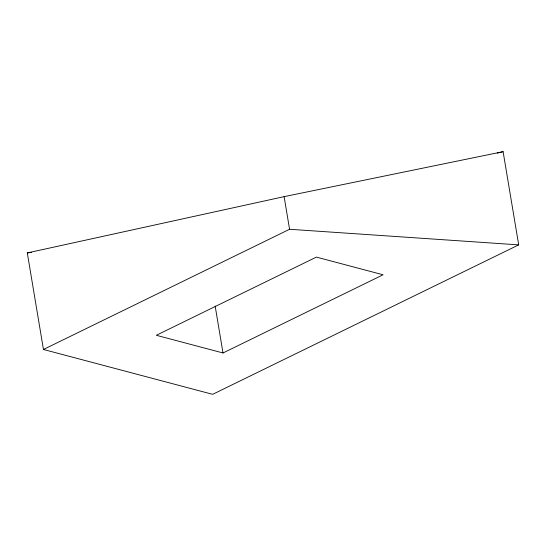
<?xml version="1.0" encoding="UTF-8"?>
<svg xmlns="http://www.w3.org/2000/svg" width="546" height="546" viewBox="0 0 546 546"><rect width="100%" height="100%" fill="white"/><g stroke="black" fill="none" stroke-linecap="round" stroke-linejoin="round"><path stroke-width="0.82" d="M43.455 349.474L289.571 229.272L518.7 244.874L503.105 151.665L284.111 196.642L27.3 252.928L43.455 349.474L212.653 394.335L518.7 244.874M223.007 352.969L383.087 274.788L316.387 257.105L156.313 335.285L223.007 352.969L215.158 306.04M497.31 153.098L503.105 151.665M27.3 252.928L31.525 252.334M284.111 196.642L289.571 229.272"/></g></svg>
